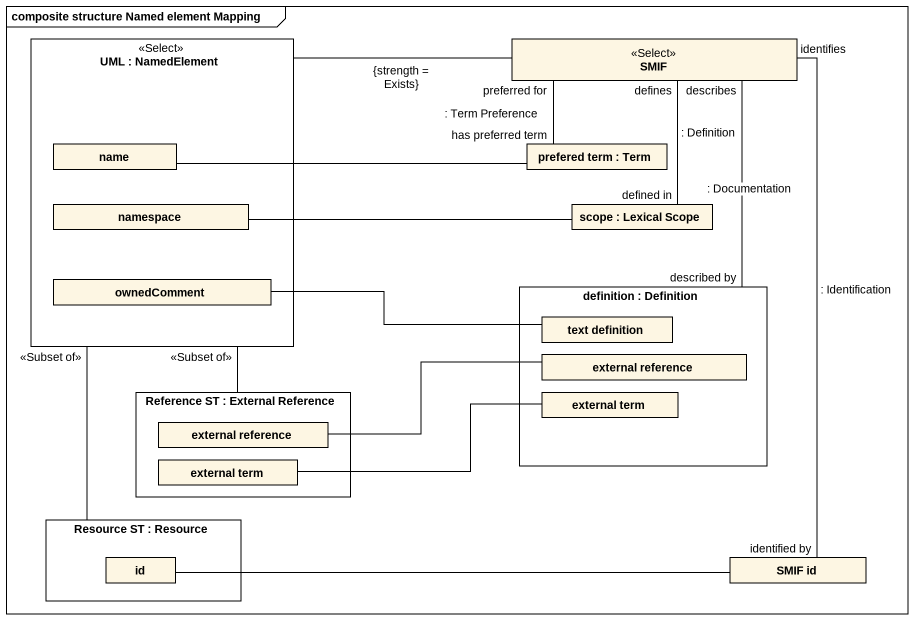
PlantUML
@startuml
mainframe composite structure Named element Mapping
rectangle "UML : NamedElement" as UML <<Select>> {
  rectangle name
  rectangle "namespace" as namespace_
  rectangle ownedComment
}
rectangle SMIF <<Select>>
rectangle "prefered term : Term" as prefered_term
rectangle "scope : Lexical Scope" as scope
rectangle "definition : Definition" as definition {
  rectangle "external reference" as external_reference
  rectangle "text definition" as text_definition
  rectangle "external term" as external_term
}
rectangle "Reference ST : External Reference" as Reference_ST {
  rectangle "external reference" as external_reference_2
  rectangle "external term" as external_term_2
}
rectangle "Resource ST : Resource" as Resource_ST {
  rectangle id
}
rectangle "SMIF id" as SMIF_id
UML -right- SMIF : {strength = Exists}
SMIF "defines" -- "defined in" scope : : Definition
SMIF "describes" -- "described by" definition : : Documentation
SMIF "identifies" -- "identified by" SMIF_id : : Identification
name -right- prefered_term
prefered_term "has preferred term" -up- "preferred for" SMIF : : Term Preference
namespace_ -right- scope
ownedComment -right- text_definition
Reference_ST -up- "<<Subset of>>" UML
external_reference_2 -right- external_reference
external_term_2 -right- external_term
Resource_ST -up- "<<Subset of>>" UML
id -right- SMIF_id
@enduml
